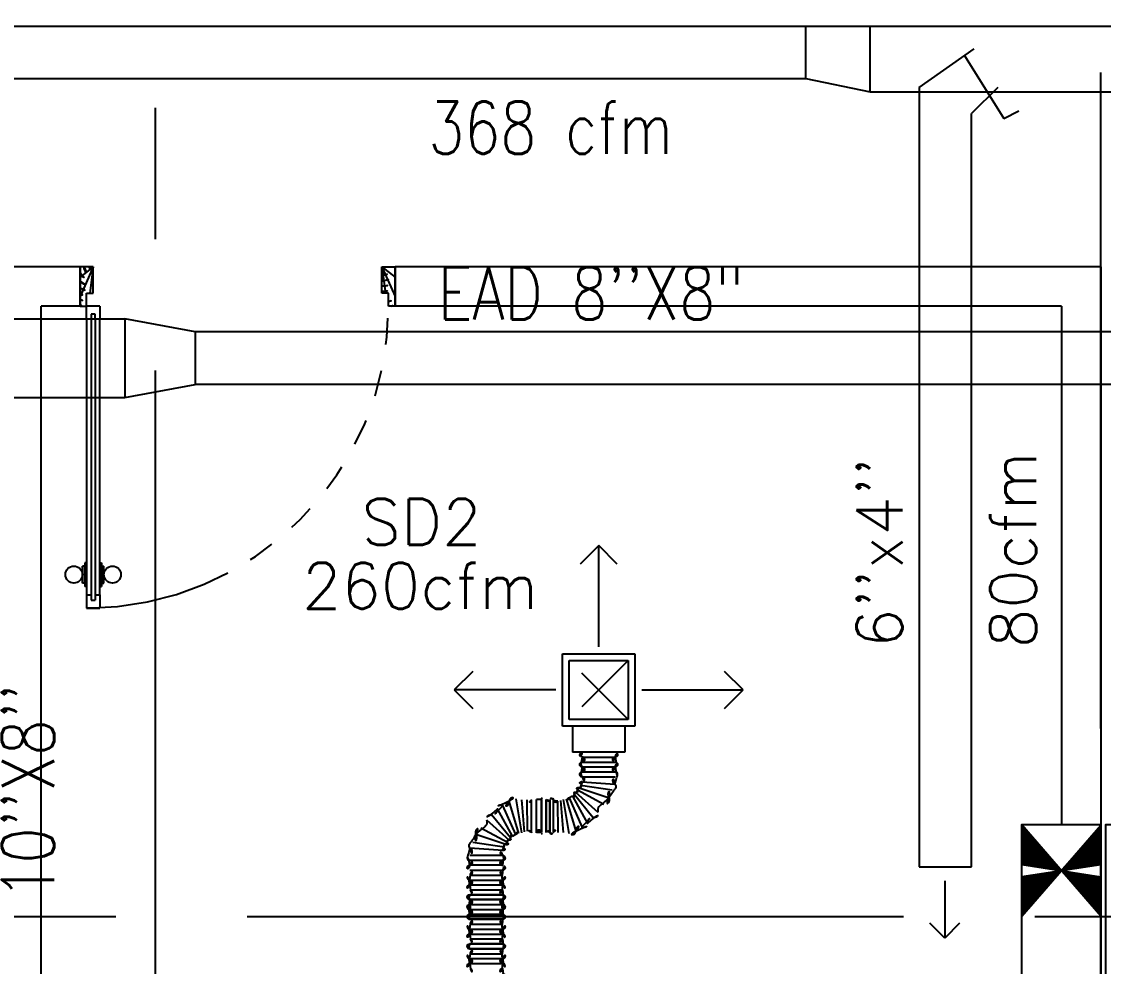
# Model space of a CAD drawing. Extents: x 417866230.2 to 417866327.8, y 43498045.5 to 43498135.4.
# Drawn here: x 417866270.087 to 417866274.207, y 43498107.332 to 43498110.931 of the extents above; entities that cross this region are included whole.
import ezdxf

# ---------------------------------------------------------------- set-up
doc = ezdxf.new("R2010")
doc.units = 0
doc.header["$MEASUREMENT"] = 0
doc.linetypes.add('CENTERX2', pattern=[4, 2.5, -0.5, 0.5, -0.5])
doc.linetypes.add('HIDDEN', pattern=[0.375, 0.25, -0.125])
for name, color, linetype in [('AXES', 11, 'CENTERX2'), ('COL', 9, 'CONTINUOUS'), ('DOOR', 9, 'CONTINUOUS'), ('DUCT', 6, 'CONTINUOUS'), ('EXDUCT', 10, 'CONTINUOUS'), ('HAT', 12, 'CONTINUOUS'), ('M-AC-FLEX', 3, 'CONTINUOUS'), ('M-EGU.', 2, 'CONTINUOUS'), ('SCD', 2, 'CONTINUOUS'), ('WALL', 4, 'CONTINUOUS')]:
    doc.layers.add(name, color=color, linetype=linetype)
doc.styles.add('ROMANS', font='ROMANS.shx', dxfattribs={"width": 0.6})

# ---------------------------------------------------------------- blocks, each defined once
blk = doc.blocks.new('C11')
at = {"layer": 'HAT'}
h = blk.add_hatch(dxfattribs=at)
h.set_pattern_fill('ANSI31', color=256, scale=300, style=0)
h.set_pattern_definition([(45, (-383765.2316736817, -62180.99999999946), (-26.51650429449553, 26.51650429449553), [])])
h.paths.add_polyline_path([(-19.99999999988358, 350.0000000000218), (-20, 700.0000000000582), (-319.9999999998836, 700.0000000000655), (-319.9999999998254, 350.0000000000146)])
h.paths.add_polyline_path([(-319.9999999998254, 6.548361852765083e-11), (-20, 5.820766091346741e-11), (-20, 350.0000000000218), (-319.9999999998254, 350.0000000000218)])
h = blk.add_hatch(dxfattribs=at)
h.set_pattern_fill('ANSI31', color=256, scale=300, style=0)
h.set_pattern_definition([(45, (-383445.2316736818, -62180.99999999952), (-26.51650429449553, 26.51650429449553), [])])
h.paths.add_polyline_path([(300.0000000000582, 349.9999999999636), (299.9999999999418, 700), (5.820766091346741e-11, 700.0000000000073), (1.164153218269348e-10, 349.9999999999563)])
h.paths.add_polyline_path([(1.164153218269348e-10, 7.275957614183426e-12), (299.9999999999418, 0), (299.9999999999418, 349.9999999999636), (1.164153218269348e-10, 349.9999999999636)])
at = {"layer": 'COL'}
for points in [[(-19.99999999994179, 700.0000000000582), (-20, 5.820766091346741e-11), (-319.9999999998254, 5.820766091346741e-11), (-319.9999999998254, 700.0000000000582)], [(300.0000000001164, 700), (300.0000000001164, 0), (0, 0), (5.820766091346741e-11, 700)]]:
    blk.add_lwpolyline(points, close=True, dxfattribs=at)
blk = doc.blocks.new('DOOR100')
at = {"layer": 'DOOR', "color": 7, "linetype": 'ByBlock'}
for p, q in [((-75.00000000011642, 1250), (-74.99999999959255, 1300.000000000029)), ((-75.00000000011642, 1300), (-25.00000000011642, 1300)), ((-25.00000000011642, 1300), (-75.00000000011642, 1300)), ((-25.00000000011642, 1250), (-25.00000000011642, 1300)), ((-58.00000000011642, 1250), (-75.00000000011642, 1250)), ((-58.00000000011642, 1250), (-58.00000000011642, 1270)), ((-42.00000000011642, 1270), (-58.00000000011642, 1270)), ((-42.00000000011642, 1250), (-42.00000000011642, 1270)), ((-25.00000000011642, 1250), (-42.00000000011642, 1250)), ((-91.20000000018626, 1205.042457221396), (-91.20000000018626, 1140.242457221408)), ((-82.20000000018626, 1205.042457221396), (-91.20000000018626, 1205.042457221396)), ((-82.20000000018626, 1127.642457221402), (-82.20000000018626, 1217.642457221402)), ((-75.00000000011642, 1217.642457221402), (-82.20000000018626, 1217.642457221402)), ((-82.20000000018626, 1205.042457221396), (-82.20000000018626, 1140.242457221408)), ((-25.00000000011642, 1217.642457221402), (-17.80000000004657, 1217.642457221402)), ((-17.80000000004657, 1127.642457221402), (-17.80000000004657, 1217.642457221402)), ((-17.80000000004657, 1205.042457221396), (-17.80000000004657, 1140.242457221408)), ((-17.80000000004657, 1205.042457221396), (-8.800000000046566, 1205.042457221396)), ((-8.800000000046566, 1205.042457221396), (-8.800000000046566, 1140.242457221408)), ((-82.20000000018626, 1140.242457221408), (-91.20000000018626, 1140.242457221408)), ((-75.00000000011642, 1127.642457221402), (-82.20000000018626, 1127.642457221402)), ((-25.00000000011642, 1127.642457221402), (-17.80000000004657, 1127.642457221402)), ((-17.80000000004657, 1140.242457221408), (-8.800000000046566, 1140.242457221408)), ((-75, 200), (-58, 200)), ((-75, 150), (-75, 200)), ((-58, 200), (-58, 180)), ((-58, 180), (-42, 180)), ((-42, 200), (-25, 200)), ((-42, 180), (-42, 200)), ((-25, 200), (-25, 150)), ((-1200, 0), (-1200, 150)), ((-1200, 150), (-1175, 150)), ((-1200, 150), (-1200, 0)), ((-1175, 150), (-1175, 100)), ((-75, 150), (-25, 150)), ((0, 150), (-25, 150)), ((-25, 150), (-25, 100)), ((0, 0), (0, 150)), ((0, 150), (0, 0)), ((-1150, 0), (-1200, 113.7099299924448)), ((-1175, 100), (-1150, 100)), ((-1150, 0), (-1163.357286043465, 100)), ((-1150, 100), (-1150, 0)), ((-50, 0), (0, 113.7099299924448)), ((-50, 100), (-50, 0)), ((-50, 0), (-36.64271395653486, 100)), ((-25, 100), (-50, 100)), ((-1150, 0), (-1200, 40.1457343158545)), ((-1150, 0), (-1200, 0)), ((-50, 0), (0, 40.1457343158545)), ((-50, 0), (0, 0))]:
    blk.add_line(p, q, dxfattribs=at)
at = {"layer": 'DOOR', "linetype": 'ByBlock'}
for p, q in [((-75.00000000011642, 1250), (-75, 200)), ((-58, 200), (-58.00000000011642, 1250)), ((-42, 200), (-42.00000000011642, 1250)), ((-25, 200), (-25.00000000011642, 1250))]:
    blk.add_line(p, q, dxfattribs=at)
at = {"layer": 'DOOR', "color": 7, "linetype": 'ByBlock'}
for centre in [(-123.5309442150756, 1172.642457221402), (23.53094421490096, 1172.642457221402)]:
    blk.add_circle(centre, 32.39999999998526, dxfattribs=at)
at = {"layer": 'DOOR', "linetype": 'HIDDEN', "ltscale": 0.5}
blk.add_arc((-24.99999999965075, 149.9999999994106), 1150.000000000618, 90, 179.9999999995831, dxfattribs=at)
at = {"layer": 'DOOR', "color": 7, "linetype": 'ByBlock'}
for centre, radius, start, end in [((-1150, 0), 154.4019578127773, 103.7142292212167, 108.8947114515936), ((-1150, 0), 134.4019578127773, 100.7199763555959, 111.8401506085482), ((-50, 0), 134.4019578127773, 68.15984939145177, 79.28002364440412), ((-50, 0), 154.4019578127773, 71.10528854840643, 76.28577077878333), ((-1150, 0), 94.40195781277725, 90, 121.981811965689), ((-50, 0), 94.40195781277725, 58.01818803431096, 90), ((-50, 0), 114.4019578127773, 64.0838418833441, 77.3774258719247), ((-1150, 0), 74.40195781277725, 90, 132.2235735847074), ((-1150, 0), 54.40195781277725, 90, 156.7926171089788), ((-50, 0), 74.40195781277725, 47.7764264152926, 90), ((-50, 0), 54.40195781277725, 23.20738289102122, 90), ((-1150, 0), 34.40195781277725, 90, 180), ((-1150, 0), 14.40195781277725, 90, 180), ((-50, 0), 34.40195781277725, 0, 90), ((-50, 0), 14.40195781277725, 0, 90)]:
    blk.add_arc(centre, radius, start, end, dxfattribs=at)
blk = doc.blocks.new('A$C49F1192B')
at = {"layer": 'DOOR', "color": 0, "linetype": 'ByBlock', "xscale": -1, "rotation": 270}
blk.add_blockref('DOOR100', (4.404137143865228e-05, 1200.000004766945), dxfattribs=at)

msp = doc.modelspace()

# ---------------------------------------------------------------- linework, layer by layer
at = {"layer": 'AXES'}
for p, q in [((417866274.1968632, 43498056.23778734), (417866274.1968632, 43498134.3745184)), ((417866270.5968633, 43498063.10208099), (417866270.5968633, 43498121.92208099)), ((417866230.9454184, 43498107.52208099), (417866300.0368633, 43498107.52208099))]:
    msp.add_line(p, q, dxfattribs=at)
at = {"layer": 'DUCT'}
for p, q in [((417866266.2359461, 43498110.91406589), (417866284.4763185, 43498110.91406589)), ((417866273.0734984, 43498110.71406589), (417866273.0734984, 43498110.91406589)), ((417866273.3182054, 43498110.66406589), (417866273.3182054, 43498110.91406589)), ((417866273.5049612, 43498110.68068257), (417866273.714883, 43498110.82767143)), ((417866273.6780925, 43498110.80191038), (417866273.8282748, 43498110.5625748)), ((417866266.2359461, 43498110.71406589), (417866273.0734984, 43498110.71406589)), ((417866273.0734984, 43498110.71406589), (417866273.3182054, 43498110.66406589)), ((417866273.3182054, 43498110.66406589), (417866279.3397486, 43498110.66406589)), ((417866273.5049612, 43498110.68068257), (417866273.5049612, 43498107.71071744)), ((417866273.8049612, 43498110.68068257), (417866273.7049612, 43498110.58068257)), ((417866273.7049612, 43498107.71071744), (417866273.7049612, 43498110.58068257)), ((417866273.8282748, 43498110.5625748), (417866273.8847167, 43498110.59134779)), ((417866273.8282748, 43498110.5625748), (417866273.8282748, 43498110.5625748)), ((417866273.5049612, 43498107.71071744), (417866273.7049612, 43498107.71071744))]:
    msp.add_line(p, q, dxfattribs=at)
at = {"layer": 'EXDUCT', "linetype": 'Continuous'}
for p, q in [((417866265.3225355, 43498109.79867202), (417866270.4793789, 43498109.79867202)), ((417866270.4793789, 43498109.79867202), (417866270.4793789, 43498109.49867202)), ((417866270.7471684, 43498109.74867202), (417866270.4793789, 43498109.79867202)), ((417866270.7471684, 43498109.74867202), (417866270.7471684, 43498109.54867202)), ((417866276.7241157, 43498109.74867202), (417866270.7471684, 43498109.74867202)), ((417866270.4793789, 43498109.49867202), (417866270.7471684, 43498109.54867202)), ((417866276.7241157, 43498109.54867202), (417866270.7471684, 43498109.54867202)), ((417866265.3225355, 43498109.49867202), (417866270.4793789, 43498109.49867202))]:
    msp.add_line(p, q, dxfattribs=at)
at = {"layer": 'M-AC-FLEX', "color": 11}
for p, q in [((417866272.2218428, 43498108.12913854), (417866272.3474548, 43498108.12913854)), ((417866272.3476193, 43498108.14758098), (417866272.2220073, 43498108.14758098)), ((417866272.2218428, 43498108.11036847), (417866272.3474548, 43498108.11036847)), ((417866272.2218428, 43498108.09159844), (417866272.3474548, 43498108.09159844)), ((417866272.2218428, 43498108.07282837), (417866272.3474548, 43498108.07282837)), ((417866272.2218428, 43498108.05405834), (417866272.3474548, 43498108.05405834)), ((417866272.20994, 43498108.01259239), (417866272.3240278, 43498107.9738888)), ((417866272.215651, 43498108.02286971), (417866272.3355904, 43498108.00520928)), ((417866272.2218428, 43498108.03528836), (417866272.3468136, 43498108.02569397)), ((417866271.9919288, 43498107.84095), (417866271.9702886, 43498107.96998456)), ((417866272.0017923, 43498107.84491017), (417866271.9918541, 43498107.96687258)), ((417866272.0106242, 43498107.96687258), (417866272.0122739, 43498107.84657501)), ((417866272.0292597, 43498107.84126044), (417866272.0292597, 43498107.96687251)), ((417866272.0477006, 43498107.84188962), (417866272.0477006, 43498107.96750169)), ((417866272.0477006, 43498107.84188962), (417866272.0477006, 43498107.96750169)), ((417866272.0477006, 43498107.84126044), (417866272.0477006, 43498107.96687251)), ((417866272.0664495, 43498107.96750186), (417866272.0664495, 43498107.84188978)), ((417866272.0664495, 43498107.84188974), (417866272.0664495, 43498107.96750176)), ((417866272.0664706, 43498107.84188962), (417866272.0664706, 43498107.96750169)), ((417866272.0664707, 43498107.84188962), (417866272.0664707, 43498107.96750169)), ((417866272.0852195, 43498107.96750186), (417866272.0852195, 43498107.84188978)), ((417866272.0852196, 43498107.84188974), (417866272.0852196, 43498107.96750176)), ((417866272.0987582, 43498107.96753176), (417866272.0987582, 43498107.84191968)), ((417866272.0987582, 43498107.84191964), (417866272.0987582, 43498107.96753166)), ((417866272.1115586, 43498107.96733739), (417866272.1115586, 43498107.84172537)), ((417866272.149024, 43498107.96764795), (417866272.1706641, 43498107.83861339)), ((417866272.1607175, 43498107.97008669), (417866272.1973994, 43498107.84765828)), ((417866272.1723828, 43498107.97439353), (417866272.2209989, 43498107.86408703)), ((417866272.1845618, 43498107.98011033), (417866272.2422428, 43498107.87642272)), ((417866272.1924055, 43498107.98679993), (417866272.2628537, 43498107.90043137)), ((417866272.1970158, 43498107.99573848), (417866272.2816865, 43498107.91973569)), ((417866272.2035336, 43498108.00512598), (417866272.3046072, 43498107.94965699)), ((417866271.956391, 43498107.82848762), (417866271.89871, 43498107.93217523)), ((417866271.96857, 43498107.83420442), (417866271.9199539, 43498107.94451092)), ((417866271.9802353, 43498107.83851126), (417866271.9435533, 43498107.96093968)), ((417866272.1303287, 43498107.84172537), (417866272.1286789, 43498107.96202295)), ((417866272.1391605, 43498107.96368778), (417866272.1490986, 43498107.84172537)), ((417866271.9439371, 43498107.81285947), (417866271.8592663, 43498107.88886226)), ((417866271.9485474, 43498107.82179802), (417866271.8780991, 43498107.90816658)), ((417866271.9374192, 43498107.80347198), (417866271.8363456, 43498107.85894097)), ((417866271.9253018, 43498107.78572825), (417866271.8053624, 43498107.80338867)), ((417866271.9310128, 43498107.79600556), (417866271.816925, 43498107.83470915)), ((417866271.9191101, 43498107.7733096), (417866271.7941391, 43498107.78290398)), ((417866271.9191101, 43498107.75453962), (417866271.793498, 43498107.75453962)), ((417866271.9191101, 43498107.73576958), (417866271.793498, 43498107.73576958)), ((417866271.9191101, 43498107.71699952), (417866271.793498, 43498107.71699952)), ((417866271.7933335, 43498107.69855707), (417866271.9189455, 43498107.69855707)), ((417866271.7933335, 43498107.679787), (417866271.9189455, 43498107.679787)), ((417866271.7933335, 43498107.66101702), (417866271.9189455, 43498107.66101702)), ((417866271.7933335, 43498107.66101702), (417866271.9189455, 43498107.66101702)), ((417866271.7933335, 43498107.66101697), (417866271.9189455, 43498107.66101697)), ((417866271.7933335, 43498107.66101697), (417866271.9189455, 43498107.66101697)), ((417866271.7933335, 43498107.64224695), (417866271.9189455, 43498107.64224695)), ((417866271.7933335, 43498107.64224695), (417866271.9189455, 43498107.64224695)), ((417866271.7933335, 43498107.64224689), (417866271.9189455, 43498107.64224689)), ((417866271.7933335, 43498107.64224689), (417866271.9189455, 43498107.64224689)), ((417866271.7933335, 43498107.62347692), (417866271.9189455, 43498107.62347692)), ((417866271.7933335, 43498107.60470684), (417866271.9189455, 43498107.60470684)), ((417866271.9191101, 43498107.60470837), (417866271.793498, 43498107.60470837)), ((417866271.7933335, 43498107.58626593), (417866271.9189455, 43498107.58626593)), ((417866271.7933335, 43498107.56749585), (417866271.9189455, 43498107.56749585)), ((417866271.7933335, 43498107.56749585), (417866271.9189455, 43498107.56749585)), ((417866271.7933335, 43498107.56749585), (417866271.9189455, 43498107.56749585)), ((417866271.7933335, 43498107.56749581), (417866271.9189455, 43498107.56749581)), ((417866271.7933335, 43498107.56749581), (417866271.9189455, 43498107.56749581)), ((417866271.9191101, 43498107.5862644), (417866271.793498, 43498107.5862644)), ((417866271.7933335, 43498107.54872587), (417866271.9189455, 43498107.54872587)), ((417866271.7933335, 43498107.54872587), (417866271.9189455, 43498107.54872587)), ((417866271.7933335, 43498107.54872583), (417866271.9189455, 43498107.54872583)), ((417866271.7933335, 43498107.54872583), (417866271.9189455, 43498107.54872583)), ((417866271.7933335, 43498107.54872583), (417866271.9189455, 43498107.54872583)), ((417866271.7933335, 43498107.52995575), (417866271.9189455, 43498107.52995575)), ((417866271.7933335, 43498107.51151484), (417866271.9189455, 43498107.51151484)), ((417866271.9191101, 43498107.52995728), (417866271.793498, 43498107.52995728)), ((417866271.9191101, 43498107.51151332), (417866271.793498, 43498107.51151332)), ((417866271.7933335, 43498107.49274477), (417866271.9189455, 43498107.49274477)), ((417866271.7933335, 43498107.47397479), (417866271.9189455, 43498107.47397479)), ((417866271.7933335, 43498107.47397479), (417866271.9189455, 43498107.47397479)), ((417866271.7933335, 43498107.47397473), (417866271.9189455, 43498107.47397473)), ((417866271.7933335, 43498107.47397473), (417866271.9189455, 43498107.47397473)), ((417866271.7933335, 43498107.45520471), (417866271.9189455, 43498107.45520471)), ((417866271.7933335, 43498107.45520471), (417866271.9189455, 43498107.45520471)), ((417866271.7933335, 43498107.45520467), (417866271.9189455, 43498107.45520467)), ((417866271.7933335, 43498107.45520467), (417866271.9189455, 43498107.45520467)), ((417866271.7933335, 43498107.43643469), (417866271.9189455, 43498107.43643469)), ((417866271.7933335, 43498107.41766461), (417866271.9189455, 43498107.41766461)), ((417866271.7933335, 43498107.39922369), (417866271.9189455, 43498107.39922369)), ((417866271.9191101, 43498107.41766614), (417866271.793498, 43498107.41766614)), ((417866271.9191101, 43498107.39922217), (417866271.793498, 43498107.39922217)), ((417866271.7933335, 43498107.38045362), (417866271.9189455, 43498107.38045362)), ((417866271.7933335, 43498107.36168364), (417866271.9189455, 43498107.36168364)), ((417866271.7933335, 43498107.36168364), (417866271.9189455, 43498107.36168364)), ((417866271.7933335, 43498107.36168359), (417866271.9189455, 43498107.36168359)), ((417866271.7933335, 43498107.36168359), (417866271.9189455, 43498107.36168359)), ((417866271.7933335, 43498107.34291357), (417866271.9189455, 43498107.34291357)), ((417866271.7933335, 43498107.34291357), (417866271.9189455, 43498107.34291357)), ((417866271.7933335, 43498107.34291352), (417866271.9189455, 43498107.34291352)), ((417866271.7933335, 43498107.34291352), (417866271.9189455, 43498107.34291352))]:
    msp.add_line(p, q, dxfattribs=at)
at = {"layer": 'M-AC-FLEX'}
for points in [[(417866272.2218428, 43498108.12913859, -1), (417866272.2218428, 43498108.11036856, 0.9999999999999997), (417866272.2218428, 43498108.09159844)], [(417866272.2220073, 43498108.14758098, 1.018006135280159), (417866272.2220073, 43498108.12914006)], [(417866272.2218428, 43498108.11036856, 1), (417866272.2218428, 43498108.12913859)], [(417866272.3474548, 43498108.12913859, 1), (417866272.3474548, 43498108.11036856, -0.9999999999999997), (417866272.3474548, 43498108.09159844)], [(417866272.3474548, 43498108.12913859, 0.9998379277357049), (417866272.3477838, 43498108.14758246)], [(417866272.3476193, 43498108.14758098, -0.008922228172690647), (417866272.3479484, 43498108.14758098)], [(417866272.3477838, 43498108.12913859, -0.004461024754221227), (417866272.3476193, 43498108.12914006)], [(417866272.2218428, 43498108.09159844, -1), (417866272.2218428, 43498108.11036856)], [(417866272.2218428, 43498108.09159848, -1), (417866272.2218428, 43498108.07282846, 0.9999999999999997), (417866272.2218428, 43498108.05405834)], [(417866272.2218428, 43498108.07282846, 1), (417866272.2218428, 43498108.09159848)], [(417866272.3474548, 43498108.09159848, 1), (417866272.3474548, 43498108.07282846, -0.9999999999999997), (417866272.3474548, 43498108.05405834)], [(417866272.3474545, 43498108.09159844, -3.28694098947849e-06), (417866272.3474548, 43498108.09159844, 0.9999999999999997), (417866272.3474548, 43498108.11036856)], [(417866272.3474548, 43498108.09159848, 0.008765830447769818), (417866272.3477781, 43498108.09159844, 0.008765830447769818)], [(417866272.3477839, 43498108.09159848, -0.004461024754221227), (417866272.3476193, 43498108.09159997)], [(417866272.2218428, 43498108.05405834, -1), (417866272.2218428, 43498108.07282846)], [(417866272.2218428, 43498108.05405834, -0.9874952921248068), (417866272.2220755, 43498108.03528544, -0.6067944643373333)], [(417866272.3468136, 43498108.02569401, -0.6615783930473179), (417866272.3474548, 43498108.05405834, 0.9999999999999997), (417866272.3474548, 43498108.07282846)], [(417866272.20994, 43498108.01259239, 1.125229476541332), (417866272.2035336, 43498108.00512592, -1.125109979971999), (417866272.1959707, 43498107.99631317, -0.8939543854193712)], [(417866272.2220755, 43498108.03528544, 0.8795186256916419), (417866272.215651, 43498108.02286975, -1.034976402134338), (417866272.20994, 43498108.01259239)], [(417866272.3243306, 43498107.97379382, -0.5624423143818801), (417866272.3355904, 43498108.00520933, 0.8035913462615775), (417866272.3468136, 43498108.02569401)], [(417866271.9435533, 43498107.96093968, -0.66504159873545), (417866271.9702886, 43498107.96998452)], [(417866271.9703271, 43498107.96975482, 0.5759394280693508), (417866271.9918541, 43498107.96687248, -0.9999999999999997), (417866272.0106242, 43498107.96687248)], [(417866272.0293942, 43498107.96687248, -1), (417866272.0106242, 43498107.96687248, 0.9999999999999997), (417866271.9918541, 43498107.96687248)], [(417866272.0293942, 43498107.96687248, -0.6067944643373333), (417866272.0146266, 43498107.95918448, -0.6067944643373333)], [(417866272.0292597, 43498107.96687251, -1.018004819332505), (417866272.0477006, 43498107.96687251)], [(417866272.0476795, 43498107.96750167, 1), (417866272.0664495, 43498107.96750167, -0.9999999999999997), (417866272.0852196, 43498107.96750167)], [(417866272.0664707, 43498107.96750169, -1), (417866272.0477006, 43498107.96750169, 3.175538698382552e-07), (417866272.0477006, 43498107.9675017, 3.175538698382552e-07)], [(417866272.0664707, 43498107.96750169, -1), (417866272.0477006, 43498107.96750169)], [(417866272.0477006, 43498107.96750169, 0.997748384512735), (417866272.0664706, 43498107.96745938, 0.997748384512735)], [(417866272.0664495, 43498107.96750185, -1), (417866272.0852196, 43498107.96750185)], [(417866272.0852196, 43498107.96750167, 1), (417866272.0664495, 43498107.96750167)], [(417866272.0693569, 43498107.97427249, 0.204245412882461), (417866272.0664707, 43498107.96750169)], [(417866272.1115586, 43498107.9673374, 0.6067944643373333), (417866272.1263261, 43498107.9596494, 0.6067944643373333)], [(417866272.1286789, 43498107.9620229, -0.7366520280887503), (417866272.1115586, 43498107.9673374)], [(417866272.1391605, 43498107.96368778, 0.6358369232681167), (417866272.1286789, 43498107.9620229, 0.7241608813488177)], [(417866272.1599724, 43498107.97137511, 0.7889296185133154), (417866272.14905, 43498107.96706173, -1.030272386508582), (417866272.1391605, 43498107.96368778)], [(417866272.1845618, 43498107.98011029, 0.8502721617339409), (417866272.1719486, 43498107.9768829, -1.072461327911159), (417866272.1599724, 43498107.97137511)], [(417866272.1959707, 43498107.99631317, 0.6981972938900255), (417866272.1924055, 43498107.98679993, -1.180405310186322), (417866272.1845618, 43498107.98011029)], [(417866272.3240278, 43498107.9738888, -0.6044365867371791), (417866272.3046072, 43498107.94965699, 0.4979927686968896), (417866272.2816865, 43498107.9197357)], [(417866271.9435533, 43498107.96093968, -0.6527634990281133), (417866271.9199539, 43498107.94451088, 0.7640765146034335), (417866271.89871, 43498107.93217514, -0.4285672725861293), (417866271.8780991, 43498107.90816659, 0.6960926082544788), (417866271.8592663, 43498107.88886225)], [(417866271.816925, 43498107.83470915, -0.6044365867371791), (417866271.8363456, 43498107.85894096, 0.4979927686968896), (417866271.8592663, 43498107.88886225)], [(417866272.1973994, 43498107.84765828, -0.6527634990281133), (417866272.2209989, 43498107.86408707, 0.7640765146034335), (417866272.2422428, 43498107.87642281, -0.4285672725861293), (417866272.2628537, 43498107.90043136, 0.6960926082544788), (417866272.2816865, 43498107.9197357)], [(417866271.956391, 43498107.82848766, 0.8502721617339409), (417866271.9690042, 43498107.83171505, -1.072461327911159), (417866271.9809804, 43498107.83722284)], [(417866271.9809804, 43498107.83722284, 0.7889296185133154), (417866271.9919027, 43498107.84153622, -1.030272386508582), (417866272.0017923, 43498107.84491017)], [(417866272.0017923, 43498107.84491017, 0.6358369232681167), (417866272.0122739, 43498107.84657505, 0.7241608813488177)], [(417866272.0292582, 43498107.84142494, 0.5689128337384955), (417866272.012263, 43498107.84657212, 0.6067944643373333)], [(417866272.0292582, 43498107.84142494, 0.9998379277357049), (417866272.0477021, 43498107.84109592)], [(417866272.0292597, 43498107.84126043, 0.008922228172690647), (417866272.0292597, 43498107.84093133)], [(417866272.0477021, 43498107.84142494, -0.9998379277357049), (417866272.0292582, 43498107.84109592)], [(417866272.0664707, 43498107.84188962, 1), (417866272.0477006, 43498107.84188962, -3.175538698382552e-07), (417866272.0477006, 43498107.8418896, -3.175538698382552e-07)], [(417866272.0664707, 43498107.84188962, 1), (417866272.0477006, 43498107.84188962)], [(417866272.0477006, 43498107.84188962, -0.997748384512735), (417866272.0664706, 43498107.84193192, -0.997748384512735)], [(417866272.0493292, 43498107.84720424, -0.7366527042480485), (417866272.0664495, 43498107.84188974, 0.9999999999999997), (417866272.0852196, 43498107.84188974)], [(417866272.0852196, 43498107.84185989, -0.9986194377822735), (417866272.0664495, 43498107.84188978)], [(417866272.0852196, 43498107.84188974, -1), (417866272.0664495, 43498107.84188974)], [(417866272.0693569, 43498107.83511882, -0.204245412882461), (417866272.0664707, 43498107.84188962)], [(417866272.1115586, 43498107.84172547, -1), (417866272.1303286, 43498107.84172547, 0.9999999999999997), (417866272.1490986, 43498107.84172547)], [(417866272.1303286, 43498107.84172547, 0.9999996824478444), (417866272.1115586, 43498107.84172547)], [(417866272.1115586, 43498107.84172547, -0.6067944643373333), (417866272.1263261, 43498107.84941347, -0.6067944643373333)], [(417866272.1706256, 43498107.83884314, 0.5759394280693508), (417866272.1490986, 43498107.84172547, -0.9999999999999997), (417866272.1303286, 43498107.84172547)], [(417866272.1973994, 43498107.84765828, -0.66504159873545), (417866272.1706641, 43498107.83861344)], [(417866271.8166222, 43498107.83480413, -0.5624423143818801), (417866271.8053624, 43498107.80338863, 0.8035913462615775), (417866271.7941391, 43498107.78290394)], [(417866271.9310128, 43498107.79600556, 1.125229476541332), (417866271.9374192, 43498107.80347203, -1.125109979971999), (417866271.9449821, 43498107.81228478, -0.8939543854193712)], [(417866271.9449821, 43498107.81228478, 0.6981972938900255), (417866271.9485474, 43498107.82179803, -1.180405310186322), (417866271.956391, 43498107.82848766)], [(417866271.7941391, 43498107.78290394, -0.6615783930473179), (417866271.793498, 43498107.75453961, 0.9999999999999997), (417866271.793498, 43498107.7357695)], [(417866271.9191101, 43498107.75453961, -0.9874952921248068), (417866271.9188774, 43498107.77331251, -0.6067944643373333)], [(417866271.9188774, 43498107.77331251, 0.8795186256916419), (417866271.9253018, 43498107.7857282, -1.034976402134338), (417866271.9310128, 43498107.79600556)], [(417866271.793498, 43498107.71699947, 0.9998379277357049), (417866271.7931689, 43498107.69855559)], [(417866271.793498, 43498107.71699947, 1), (417866271.793498, 43498107.7357695, -0.9999999999999997), (417866271.793498, 43498107.75453961)], [(417866271.7931689, 43498107.71699947, -0.004461024754221227), (417866271.7933335, 43498107.71699798)], [(417866271.9189455, 43498107.6422469, -0.9999999999999997), (417866271.9189455, 43498107.66101702, 0.9999999999999997), (417866271.9189455, 43498107.67978695, -1), (417866271.9189455, 43498107.69855708, 1.018005099723095), (417866271.9189455, 43498107.71699798)], [(417866271.9191101, 43498107.71699947, -1), (417866271.9191101, 43498107.7357695, 0.9999999999999997), (417866271.9191101, 43498107.75453961)], [(417866271.9191101, 43498107.7357695, 1), (417866271.9191101, 43498107.71699947)], [(417866271.9191101, 43498107.75453961, -1), (417866271.9191101, 43498107.7357695)], [(417866271.7933335, 43498107.6422469, 1), (417866271.7933335, 43498107.66101702, -0.9999999999999997), (417866271.7933335, 43498107.67978695, 0.9999999999999997), (417866271.7933335, 43498107.69855708, -0.008922227067377475), (417866271.7930043, 43498107.69855708, -0.008922227067377475)], [(417866271.7933335, 43498107.66101702, -1), (417866271.7933335, 43498107.6422469, 0.9999999999999997), (417866271.7933335, 43498107.62347697, -0.9999999999999997), (417866271.7933335, 43498107.60470684, 0.008922227067377475), (417866271.7930043, 43498107.60470684, 0.008922227067377475)], [(417866271.7933335, 43498107.6422469, 1), (417866271.7933335, 43498107.66101702, -0.204245412882461), (417866271.7865626, 43498107.66390322, -0.204245412882461)], [(417866271.7865626, 43498107.66390322, 0.204245412882461), (417866271.7933335, 43498107.66101702)], [(417866271.7933335, 43498107.6422469, 1), (417866271.7933335, 43498107.66101702, -0.204245412882461), (417866271.7865626, 43498107.66390322, -0.204245412882461)], [(417866271.7865626, 43498107.66390322, 0.204245412882461), (417866271.7933335, 43498107.66101702)], [(417866271.7933335, 43498107.66101702, -1), (417866271.7933335, 43498107.6422469, 0.204245412882461), (417866271.7865626, 43498107.6393607, 0.204245412882461)], [(417866271.7933335, 43498107.66101702, -1), (417866271.7933335, 43498107.6422469, 0.204245412882461), (417866271.7865626, 43498107.6393607, 0.204245412882461)], [(417866271.7865626, 43498107.6393607, -0.204245412882461), (417866271.7933335, 43498107.6422469)], [(417866271.7865626, 43498107.6393607, -0.204245412882461), (417866271.7933335, 43498107.6422469)], [(417866271.7933335, 43498107.66101702, -1), (417866271.7933335, 43498107.6422469)], [(417866271.7933335, 43498107.6422469, 1), (417866271.7933335, 43498107.66101702)], [(417866271.9189455, 43498107.6422469, -1), (417866271.9189455, 43498107.66101702, 0.204245412882461), (417866271.9257163, 43498107.66390322, 0.204245412882461)], [(417866271.9189455, 43498107.6422469, -1), (417866271.9189455, 43498107.66101702, 0.204245412882461), (417866271.9257163, 43498107.66390322, 0.204245412882461)], [(417866271.9189455, 43498107.66101702, 1), (417866271.9189455, 43498107.6422469, -0.204245412882461), (417866271.9257163, 43498107.6393607, -0.204245412882461)], [(417866271.9189455, 43498107.66101702, 1), (417866271.9189455, 43498107.6422469)], [(417866271.9189455, 43498107.66101702, 0.9999999999999997), (417866271.9189455, 43498107.6422469, -0.9999999999999997), (417866271.9189455, 43498107.62347697, 1), (417866271.9189455, 43498107.60470684, -1.018005099723095), (417866271.9189455, 43498107.58626592)], [(417866271.9189455, 43498107.66101702, 1), (417866271.9189455, 43498107.6422469, -0.204245412882461), (417866271.9257163, 43498107.6393607, -0.204245412882461)], [(417866271.9189455, 43498107.6422469, -1), (417866271.9189455, 43498107.66101702)], [(417866271.9257163, 43498107.66390322, -0.204245412882461), (417866271.9189455, 43498107.66101702)], [(417866271.9257163, 43498107.66390322, -0.204245412882461), (417866271.9189455, 43498107.66101702)], [(417866271.9257163, 43498107.6393607, 0.204245412882461), (417866271.9189455, 43498107.6422469)], [(417866271.9257163, 43498107.6393607, 0.204245412882461), (417866271.9189455, 43498107.6422469)], [(417866271.793498, 43498107.60470831, 0.9998379277357049), (417866271.7931689, 43498107.58626445)], [(417866271.793498, 43498107.58626445, -0.9998379277357049), (417866271.7931689, 43498107.60470831)], [(417866271.7931689, 43498107.60470831, -0.004461024754221227), (417866271.7933335, 43498107.60470684)], [(417866271.9189455, 43498107.52995574, -0.9999999999999997), (417866271.9189455, 43498107.54872587, 0.9999999999999997), (417866271.9189455, 43498107.56749581, -1), (417866271.9189455, 43498107.58626592, 1.018005099723095), (417866271.9189455, 43498107.60470684)], [(417866271.9190801, 43498107.60470837, 0.0007964225771363877), (417866271.9191101, 43498107.60470831)], [(417866271.7933335, 43498107.58626594, -1), (417866271.7933335, 43498107.56749581, 0.9999999999999997), (417866271.7933335, 43498107.54872587, -0.9999999999999997), (417866271.7933335, 43498107.52995576, 0.008922227067377475), (417866271.7930043, 43498107.52995576, 0.008922227067377475)], [(417866271.7933335, 43498107.52995574, 1), (417866271.7933335, 43498107.54872587, -0.9999999999999997), (417866271.7933335, 43498107.56749581, 0.9999999999999997), (417866271.7933335, 43498107.58626592, -0.008922227067377475), (417866271.7930043, 43498107.58626592, -0.008922227067377475)], [(417866271.7933335, 43498107.56749581, 1), (417866271.7933335, 43498107.58626594, -0.204245412882461), (417866271.7865626, 43498107.58915213, -0.204245412882461)], [(417866271.7933335, 43498107.56749581, 1), (417866271.7933335, 43498107.58626594, -0.204245412882461), (417866271.7865626, 43498107.58915213, -0.204245412882461)], [(417866271.7933335, 43498107.58626594, -1), (417866271.7933335, 43498107.56749581, 0.204245412882461), (417866271.7865626, 43498107.5646096, 0.204245412882461)], [(417866271.7933335, 43498107.58626594, -1), (417866271.7933335, 43498107.56749581, 0.204245412882461), (417866271.7865626, 43498107.5646096, 0.204245412882461)], [(417866271.7865626, 43498107.5646096, -0.204245412882461), (417866271.7933335, 43498107.56749581)], [(417866271.7865626, 43498107.5646096, -0.204245412882461), (417866271.7933335, 43498107.56749581)], [(417866271.7931689, 43498107.58626445, 0.004461024754221227), (417866271.7933335, 43498107.58626592)], [(417866271.7933335, 43498107.58626594, -1), (417866271.7933335, 43498107.56749581)], [(417866271.7933335, 43498107.56749581, 1), (417866271.7933335, 43498107.58626594)], [(417866271.7933335, 43498107.56749581, 0.9993688913453825), (417866271.7933453, 43498107.58626593, 0.9993688913453825)], [(417866271.9189455, 43498107.56749581, -1), (417866271.9189455, 43498107.58626594, 0.204245412882461), (417866271.9257163, 43498107.58915213, 0.204245412882461)], [(417866271.9189455, 43498107.56749581, -1), (417866271.9189455, 43498107.58626594, 0.204245412882461), (417866271.9257163, 43498107.58915213, 0.204245412882461)], [(417866271.9189455, 43498107.58626594, 1), (417866271.9189455, 43498107.56749581, -0.204245412882461), (417866271.9257163, 43498107.5646096, -0.204245412882461)], [(417866271.9189455, 43498107.56749581, -1), (417866271.9189455, 43498107.58626594)], [(417866271.9189455, 43498107.58626594, 1), (417866271.9189455, 43498107.56749581)], [(417866271.9189455, 43498107.58626594, 0.9999999999999997), (417866271.9189455, 43498107.56749581, -0.9999999999999997), (417866271.9189455, 43498107.54872587, 1), (417866271.9189455, 43498107.52995576, -1.018005099723095), (417866271.9189455, 43498107.51151484)], [(417866271.9189455, 43498107.58626594, 1), (417866271.9189455, 43498107.56749581, -0.204245412882461), (417866271.9257163, 43498107.5646096, -0.204245412882461)], [(417866271.9189455, 43498107.56749581, -1), (417866271.9189455, 43498107.58626594)], [(417866271.9257163, 43498107.5646096, 0.204245412882461), (417866271.9189455, 43498107.56749581)], [(417866271.9257163, 43498107.5646096, 0.204245412882461), (417866271.9189455, 43498107.56749581)], [(417866271.9190801, 43498107.5862644, -0.0007964225771363877), (417866271.9191101, 43498107.58626445)], [(417866271.7933335, 43498107.45520467, 1), (417866271.7933335, 43498107.47397478, -0.9999999999999997), (417866271.7933335, 43498107.49274471, 0.9999999999999997), (417866271.7933335, 43498107.51151484, -0.008922227067377475), (417866271.7930043, 43498107.51151484, -0.008922227067377475)], [(417866271.793498, 43498107.52995723, 0.9998379277357049), (417866271.7931689, 43498107.51151337)], [(417866271.793498, 43498107.51151337, -0.9998379277357049), (417866271.7931689, 43498107.52995723)], [(417866271.7933335, 43498107.52995574, 1), (417866271.7933335, 43498107.54872587, -0.204245412882461), (417866271.7865626, 43498107.55161208, -0.204245412882461)], [(417866271.7865626, 43498107.55161208, 0.204245412882461), (417866271.7933335, 43498107.54872587)], [(417866271.7933335, 43498107.52995574, 1), (417866271.7933335, 43498107.54872587, -0.204245412882461), (417866271.7865626, 43498107.55161208, -0.204245412882461)], [(417866271.7865626, 43498107.55161208, 0.204245412882461), (417866271.7933335, 43498107.54872587)], [(417866271.7933335, 43498107.54872587, -1), (417866271.7933335, 43498107.52995574, 0.204245412882461), (417866271.7865626, 43498107.52706955, 0.204245412882461)], [(417866271.7933335, 43498107.54872587, -1), (417866271.7933335, 43498107.52995574, 0.204245412882461), (417866271.7865626, 43498107.52706955, 0.204245412882461)], [(417866271.7931689, 43498107.52995723, -0.004461024754221227), (417866271.7933335, 43498107.52995576)], [(417866271.7931689, 43498107.51151337, 0.004461024754221227), (417866271.7933335, 43498107.51151484)], [(417866271.7933335, 43498107.54872587, -0.9993688913453825), (417866271.7933453, 43498107.52995575, -0.9993688913453825)], [(417866271.7933335, 43498107.52995574, 1), (417866271.7933335, 43498107.54872587)], [(417866271.7933335, 43498107.54872587, -1), (417866271.7933335, 43498107.52995574)], [(417866271.9189455, 43498107.52995574, -1), (417866271.9189455, 43498107.54872587, 0.204245412882461), (417866271.9257163, 43498107.55161208, 0.204245412882461)], [(417866271.9189455, 43498107.52995574, -1), (417866271.9189455, 43498107.54872587, 0.204245412882461), (417866271.9257163, 43498107.55161208, 0.204245412882461)], [(417866271.9189455, 43498107.54872587, 1), (417866271.9189455, 43498107.52995574)], [(417866271.9189455, 43498107.54872587, 1), (417866271.9189455, 43498107.52995574, -0.204245412882461), (417866271.9257163, 43498107.52706955, -0.204245412882461)], [(417866271.9189455, 43498107.52995574, -1), (417866271.9189455, 43498107.54872587)], [(417866271.9189455, 43498107.54872587, 1), (417866271.9189455, 43498107.52995574, -0.204245412882461), (417866271.9257163, 43498107.52706955, -0.204245412882461)], [(417866271.9189455, 43498107.54872587, 1), (417866271.9189455, 43498107.52995574)], [(417866271.9189455, 43498107.45520467, -0.9999999999999997), (417866271.9189455, 43498107.47397478, 0.9999999999999997), (417866271.9189455, 43498107.49274471, -1), (417866271.9189455, 43498107.51151484, 1.018005099723095), (417866271.9189455, 43498107.52995576)], [(417866271.9257163, 43498107.55161208, -0.204245412882461), (417866271.9189455, 43498107.54872587)], [(417866271.9257163, 43498107.55161208, -0.204245412882461), (417866271.9189455, 43498107.54872587)], [(417866271.9190801, 43498107.52995728, 0.0007964225771363877), (417866271.9191101, 43498107.52995723)], [(417866271.9190801, 43498107.51151331, -0.0007964225771363877), (417866271.9191101, 43498107.51151337)], [(417866271.7933335, 43498107.47397478, -1), (417866271.7933335, 43498107.45520467, 0.9999999999999997), (417866271.7933335, 43498107.43643473, -0.9999999999999997), (417866271.7933335, 43498107.4176646, 0.008922227067377475), (417866271.7930043, 43498107.4176646, 0.008922227067377475)], [(417866271.7933335, 43498107.45520467, 1), (417866271.7933335, 43498107.47397478, -0.204245412882461), (417866271.7865626, 43498107.47686099, -0.204245412882461)], [(417866271.7865626, 43498107.47686099, 0.204245412882461), (417866271.7933335, 43498107.47397478)], [(417866271.7933335, 43498107.45520467, 1), (417866271.7933335, 43498107.47397478, -0.204245412882461), (417866271.7865626, 43498107.47686099, -0.204245412882461)], [(417866271.7865626, 43498107.47686099, 0.204245412882461), (417866271.7933335, 43498107.47397478)], [(417866271.7933335, 43498107.47397478, -1), (417866271.7933335, 43498107.45520467, 0.204245412882461), (417866271.7865626, 43498107.45231846, 0.204245412882461)], [(417866271.7933335, 43498107.47397478, -1), (417866271.7933335, 43498107.45520467, 0.204245412882461), (417866271.7865626, 43498107.45231846, 0.204245412882461)], [(417866271.7933335, 43498107.45520467, 1), (417866271.7933335, 43498107.47397478)], [(417866271.7933335, 43498107.47397478, -1), (417866271.7933335, 43498107.45520467)], [(417866271.9189455, 43498107.45520467, -1), (417866271.9189455, 43498107.47397478, 0.204245412882461), (417866271.9257163, 43498107.47686099, 0.204245412882461)], [(417866271.9189455, 43498107.45520467, -1), (417866271.9189455, 43498107.47397478, 0.204245412882461), (417866271.9257163, 43498107.47686099, 0.204245412882461)], [(417866271.9189455, 43498107.47397478, 0.9999999999999997), (417866271.9189455, 43498107.45520467, -0.9999999999999997), (417866271.9189455, 43498107.43643473, 1), (417866271.9189455, 43498107.4176646, -1.018005099723095), (417866271.9189455, 43498107.3992237)], [(417866271.9189455, 43498107.47397478, 1), (417866271.9189455, 43498107.45520467, -0.204245412882461), (417866271.9257163, 43498107.45231846, -0.204245412882461)], [(417866271.9189455, 43498107.45520467, -1), (417866271.9189455, 43498107.47397478)], [(417866271.9189455, 43498107.47397478, 1), (417866271.9189455, 43498107.45520467, -0.204245412882461), (417866271.9257163, 43498107.45231846, -0.204245412882461)], [(417866271.9189455, 43498107.47397478, 1), (417866271.9189455, 43498107.45520467)], [(417866271.9257163, 43498107.47686099, -0.204245412882461), (417866271.9189455, 43498107.47397478)], [(417866271.9257163, 43498107.47686099, -0.204245412882461), (417866271.9189455, 43498107.47397478)], [(417866271.7865626, 43498107.45231846, -0.204245412882461), (417866271.7933335, 43498107.45520467)], [(417866271.7865626, 43498107.45231846, -0.204245412882461), (417866271.7933335, 43498107.45520467)], [(417866271.9257163, 43498107.45231846, 0.204245412882461), (417866271.9189455, 43498107.45520467)], [(417866271.9257163, 43498107.45231846, 0.204245412882461), (417866271.9189455, 43498107.45520467)], [(417866271.7933335, 43498107.34291352, 1), (417866271.7933335, 43498107.36168364, -0.9999999999999997), (417866271.7933335, 43498107.38045357, 0.9999999999999997), (417866271.7933335, 43498107.3992237, -0.008922227067377475), (417866271.7930043, 43498107.3992237, -0.008922227067377475)], [(417866271.793498, 43498107.41766609, 0.9998379277357049), (417866271.7931689, 43498107.39922221)], [(417866271.793498, 43498107.39922221, -0.9998379277357049), (417866271.7931689, 43498107.41766609)], [(417866271.7931689, 43498107.41766609, -0.004461024754221227), (417866271.7933335, 43498107.4176646)], [(417866271.7931689, 43498107.39922221, 0.004461024754221227), (417866271.7933335, 43498107.3992237)], [(417866271.9189455, 43498107.34291352, -0.9999999999999997), (417866271.9189455, 43498107.36168364, 0.9999999999999997), (417866271.9189455, 43498107.38045357, -1), (417866271.9189455, 43498107.3992237, 1.018005099723095), (417866271.9189455, 43498107.4176646)], [(417866271.7933335, 43498107.36168364, -1), (417866271.7933335, 43498107.34291352, 0.9999999999999997), (417866271.7933335, 43498107.32414359, -0.9999999999999997), (417866271.7933335, 43498107.30537346, 0.008922227067377475), (417866271.7930043, 43498107.30537346, 0.008922227067377475)], [(417866271.7933335, 43498107.34291352, 1), (417866271.7933335, 43498107.36168364, -0.204245412882461), (417866271.7865626, 43498107.36456984, -0.204245412882461)], [(417866271.7865626, 43498107.36456984, 0.204245412882461), (417866271.7933335, 43498107.36168364)], [(417866271.7933335, 43498107.34291352, 1), (417866271.7933335, 43498107.36168364, -0.204245412882461), (417866271.7865626, 43498107.36456984, -0.204245412882461)], [(417866271.7865626, 43498107.36456984, 0.204245412882461), (417866271.7933335, 43498107.36168364)], [(417866271.7933335, 43498107.36168364, -1), (417866271.7933335, 43498107.34291352, 0.204245412882461), (417866271.7865626, 43498107.34002732, 0.204245412882461)], [(417866271.7933335, 43498107.36168364, -1), (417866271.7933335, 43498107.34291352, 0.204245412882461), (417866271.7865626, 43498107.34002732, 0.204245412882461)], [(417866271.7933335, 43498107.36168364, -1), (417866271.7933335, 43498107.34291352)], [(417866271.7933335, 43498107.34291352, 1), (417866271.7933335, 43498107.36168364)], [(417866271.9189455, 43498107.34291352, -1), (417866271.9189455, 43498107.36168364, 0.204245412882461), (417866271.9257163, 43498107.36456984, 0.204245412882461)], [(417866271.9189455, 43498107.34291352, -1), (417866271.9189455, 43498107.36168364, 0.204245412882461), (417866271.9257163, 43498107.36456984, 0.204245412882461)], [(417866271.9189455, 43498107.36168364, 1), (417866271.9189455, 43498107.34291352, -0.204245412882461), (417866271.9257163, 43498107.34002732, -0.204245412882461)], [(417866271.9189455, 43498107.36168364, 1), (417866271.9189455, 43498107.34291352)], [(417866271.9189455, 43498107.36168364, 0.9999999999999997), (417866271.9189455, 43498107.34291352, -0.9999999999999997), (417866271.9189455, 43498107.32414359, 1), (417866271.9189455, 43498107.30537346, -1.018005099723095), (417866271.9189455, 43498107.28693254)], [(417866271.9189455, 43498107.36168364, 1), (417866271.9189455, 43498107.34291352, -0.204245412882461), (417866271.9257163, 43498107.34002732, -0.204245412882461)], [(417866271.9189455, 43498107.34291352, -1), (417866271.9189455, 43498107.36168364)], [(417866271.9257163, 43498107.36456984, -0.204245412882461), (417866271.9189455, 43498107.36168364)], [(417866271.9257163, 43498107.36456984, -0.204245412882461), (417866271.9189455, 43498107.36168364)], [(417866271.7865626, 43498107.34002732, -0.204245412882461), (417866271.7933335, 43498107.34291352)], [(417866271.7865626, 43498107.34002732, -0.204245412882461), (417866271.7933335, 43498107.34291352)], [(417866271.9257163, 43498107.34002732, 0.204245412882461), (417866271.9189455, 43498107.34291352)], [(417866271.9257163, 43498107.34002732, 0.204245412882461), (417866271.9189455, 43498107.34291352)]]:
    msp.add_lwpolyline(points, format="xyb", dxfattribs=at)
for points in [[(417866272.0477006, 43498107.9675017), (417866272.0477006, 43498107.96750169)], [(417866272.0477006, 43498107.8418896), (417866272.0477006, 43498107.84188962)]]:
    msp.add_lwpolyline(points, dxfattribs=at)
for centre, radius, start, end in [((417866272.0919889, 43498107.96822543), 0.006807893713980687, 186.1014037860902, 353.8985893770382), ((417866272.1051584, 43498107.9667799), 0.006440761679471364, 6.435688227564323, 173.5643117724356), ((417866272.0919889, 43498107.84116617), 0.006807893713980687, 6.101410622961772, 173.8985962139098), ((417866272.1051584, 43498107.8426117), 0.006440761679471364, 186.4356882275644, 353.5643117724356)]:
    msp.add_arc(centre, radius, start, end, dxfattribs=at)
at = {"layer": 'M-EGU.'}
for p, q in [((417866272.2848132, 43498108.93508098), (417866272.2141026, 43498108.86437031)), ((417866272.2848132, 43498108.54889861), (417866272.2848132, 43498108.93508098)), ((417866272.3555239, 43498108.86437031), (417866272.2848132, 43498108.93508098)), ((417866272.1473132, 43498108.24758098), (417866272.1473132, 43498108.52258098)), ((417866272.1473132, 43498108.52258098), (417866272.4223133, 43498108.52258098)), ((417866272.4223133, 43498108.52258098), (417866272.4223133, 43498108.24758098)), ((417866271.8055239, 43498108.45579166), (417866271.7348133, 43498108.38508099)), ((417866272.8348132, 43498108.38508099), (417866272.7641026, 43498108.45579166)), ((417866272.1209956, 43498108.38508099), (417866271.7348133, 43498108.38508099)), ((417866271.7348133, 43498108.38508099), (417866271.8055239, 43498108.3143703)), ((417866272.4486309, 43498108.38508099), (417866272.8348132, 43498108.38508099)), ((417866272.7641026, 43498108.3143703), (417866272.8348132, 43498108.38508099)), ((417866272.4223133, 43498108.24758098), (417866272.1473132, 43498108.24758098)), ((417866272.1848133, 43498108.24758098), (417866272.1848133, 43498108.14758098)), ((417866272.3848132, 43498108.24758098), (417866272.3848132, 43498108.14758098)), ((417866272.3848132, 43498108.14758098), (417866272.1848133, 43498108.14758098)), ((417866273.6027515, 43498107.65777672), (417866273.6027515, 43498107.43996897)), ((417866273.6027515, 43498107.43996897), (417866273.546183, 43498107.49653752)), ((417866273.6593201, 43498107.49653752), (417866273.6027515, 43498107.43996897))]:
    msp.add_line(p, q, dxfattribs=at)
at = {"layer": 'M-EGU.', "linetype": 'HIDDEN'}
for p, q in [((417866272.1723133, 43498108.27258098), (417866272.1723133, 43498108.49758098)), ((417866272.3973132, 43498108.27258098), (417866272.1723133, 43498108.49758098)), ((417866272.3973132, 43498108.49758098), (417866272.1723133, 43498108.27258098)), ((417866272.1723133, 43498108.49758098), (417866272.3973132, 43498108.49758098)), ((417866272.3973132, 43498108.49758098), (417866272.3973132, 43498108.27258098)), ((417866272.3973132, 43498108.27258098), (417866272.1723133, 43498108.27258098))]:
    msp.add_line(p, q, dxfattribs=at)
at = {"layer": 'WALL'}
for p, q in [((417866270.3093632, 43498109.99708098), (417866269.2187101, 43498109.99708098)), ((417866270.3093632, 43498109.84708098), (417866270.3093632, 43498109.99708098)), ((417866274.1968632, 43498109.99708098), (417866271.5093632, 43498109.99708098)), ((417866271.5093632, 43498109.84708098), (417866271.5093632, 43498109.99708098)), ((417866274.1968632, 43498109.99708098), (417866274.1968632, 43498107.77208099)), ((417866270.1618633, 43498103.99708098), (417866270.1618633, 43498109.84708098)), ((417866270.3093632, 43498109.84708098), (417866270.1618633, 43498109.84708098)), ((417866274.0468633, 43498109.84708098), (417866271.5093632, 43498109.84708098)), ((417866274.0468633, 43498109.84708098), (417866274.0468633, 43498107.87208098))]:
    msp.add_line(p, q, dxfattribs=at)

# ---------------------------------------------------------------- block references
at = {"layer": 'DOOR', "xscale": -0.0009999999892897904, "yscale": 0.0009999999892897904, "zscale": 0.001, "rotation": 90}
msp.add_blockref('A$C49F1192B', (417866271.5093632, 43498109.99708103), dxfattribs=at)
at = {"layer": 'HAT', "xscale": 0.001000000047497451, "yscale": 0.0009999999892897904, "zscale": 0.001}
msp.add_blockref('C11', (417866274.2168633, 43498107.17208099), dxfattribs=at)

# ---------------------------------------------------------------- texts
at = {"layer": 'SCD', "style": 'ROMANS', "width": 0.8}
for s, p in [('368 cfm', (417866271.6356734, 43498110.42695556)), ('EAD 8\'\'X8"', (417866271.6731368, 43498109.79597125))]:
    msp.add_text(s, height=0.2, dxfattribs=at).set_placement(p)
at = {"layer": 'SCD', "style": 'ROMANS'}
for s, p in [("6''x4''", (417866273.4418676, 43498108.54471102)), ('80cfm', (417866273.9506744, 43498108.54471102))]:
    msp.add_text(s, height=0.175, rotation=90, dxfattribs=at).set_placement(p)
for s, p in [('SD2', (417866271.3811455, 43498108.93756361)), ('260cfm', (417866271.1550116, 43498108.69452405))]:
    msp.add_text(s, height=0.175, dxfattribs=at).set_placement(p)
at = {"layer": 'SCD', "style": 'ROMANS', "width": 0.8}
msp.add_text("10''X8''", height=0.2, rotation=90, dxfattribs=at).set_placement((417866270.2110669, 43498107.58690576))

doc.saveas('drawing.dxf')
